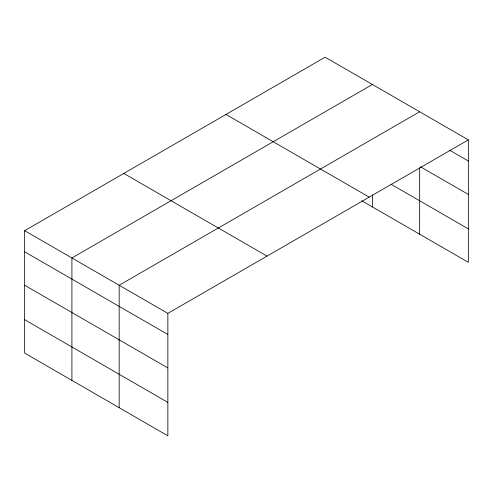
<?xml version="1.0" encoding="UTF-8"?>
<svg xmlns="http://www.w3.org/2000/svg" width="493" height="493" viewBox="0 0 493 493"><rect width="100%" height="100%" fill="white"/><g stroke="black" fill="none" stroke-linecap="round" stroke-linejoin="round"><path stroke-width="0.74" d="M468.35 139.883L325.14 57.2L24.65 230.687L24.65 353.117L167.86 435.8L167.86 313.369L468.35 139.883L468.35 262.313L361.751 200.768M372.4 84.482L71.91 257.968L71.91 380.405M419.66 111.769L119.17 285.256L119.17 407.693M449.671 150.229L468.35 161.014M420.326 166.714L468.35 194.439M391.035 184.246L468.35 228.888M225.979 114.45L369.189 197.132M123.811 173.437L267.021 256.113M24.65 230.687L167.86 313.369M24.65 251.818L167.86 334.5M24.65 285.25L167.86 367.926M24.65 319.692L167.86 402.374M419.66 167.86L419.66 234.206M372.4 194.76L372.4 206.918"/></g></svg>
